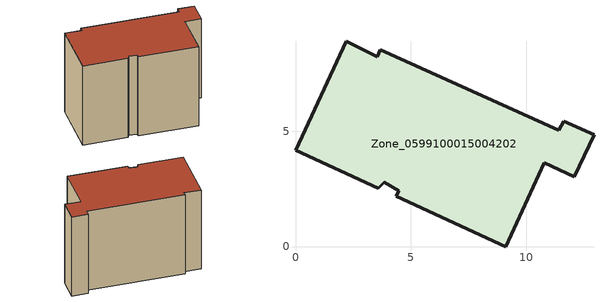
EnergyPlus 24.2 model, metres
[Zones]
Zone_0599100015004202
 floor ground (C_G): 4.48,2.41 3.84,2.78 3.58,2.53 0,4.17 2.19,8.88 3.53,8.22 3.68,8.53 11.39,5.03 11.61,5.42 12.93,4.85 12.08,3.02 10.78,3.62 9.11,0 4.37,2.17 z0.92
 wall outside (C_F): 2.19,8.88 0,4.17 3.58,2.53 3.84,2.78 4.48,2.41 4.37,2.17 9.11,0 10.78,3.62 12.08,3.02 12.93,4.85 11.61,5.42 11.39,5.03 3.68,8.53 3.53,8.22 2.19,8.88 z0.92:8.72
 roof outside (C_R): 4.48,2.41 4.37,2.17 9.11,0 10.78,3.62 12.08,3.02 12.93,4.85 11.61,5.42 11.39,5.03 3.68,8.53 3.53,8.22 2.19,8.88 0,4.17 3.58,2.53 3.84,2.78 z8.72
[BUILDING]
Pand.0599100015004202: North Axis=0; Terrain=City; Loads Convergence Tolerance Value=0.04; Temperature Convergence Tolerance Value=0.4; Solar Distribution=FullExterior; Maximum Number of Warmup Days=25; Minimum Number of Warmup Days=1
[Site:Location]
Rotterdam.The.Hague.AP_ZH_NLD Design_Conditions: Latitude=51.96; Longitude=4.45; Time Zone=1; Elevation=-4.5
[SITE:GROUNDTEMPERATURE:BUILDINGSURFACE]
18, 18, 18, 18, 18, 18, 18, 18, 18, 18, 18, 18
[MATERIAL] Thermal Absorptance=0.9; Solar Absorptance=0.7; Visible Absorptance=0.7
Name | Roughness | Thickness | Conductivity | Density | Specific Heat
G.TC.1965-1974 | MediumSmooth | 0.15 | 0.882353 | 540 | 1210
F.TC.1965-1974 | Rough | 0.3 | 0.697674 | 1920 | 840
R.TC.1965-1974 | MediumRough | 0.2 | 0.232558 | 1500 | 1000
[CONSTRUCTION]
C_G: G.TC.1965-1974
C_F: F.TC.1965-1974
C_R: R.TC.1965-1974
[ZONE]
Zone_0599100015004202: Type=1; Multiplier=1; Ceiling Height=Autocalculate; Volume=Autocalculate; Floor Area=autocalculate; Part of Total Floor Area=Yes
[ZONEINFILTRATION:DESIGNFLOWRATE]
Infil_Zone_0599100015004202: Zone or ZoneList or Space or SpaceList=Zone_0599100015004202; Schedule=AlwaysOn; Design Flow Rate Calculation Method=Flow/Area; Flow Rate per Floor Area=0.003; Constant Term Coefficient=1; Temperature Term Coefficient=0; Velocity Term Coefficient=0; Velocity Squared Term Coefficient=0
[HVACTEMPLATE:ZONE:IDEALLOADSAIRSYSTEM]
Zone_0599100015004202: Maximum Heating Supply Air Temperature=50; Minimum Cooling Supply Air Temperature=13; Maximum Heating Supply Air Humidity Ratio=0.0156; Minimum Cooling Supply Air Humidity Ratio=0.0077; Heating Limit=NoLimit; Cooling Limit=NoLimit; Dehumidification Control Type=ConstantSensibleHeatRatio; Cooling Sensible Heat Ratio=0.7; Dehumidification Setpoint=60; Humidification Control Type=None; Humidification Setpoint=30; Outdoor Air Method=None; Outdoor Air Flow Rate per Person=0.00944; Outdoor Air Flow Rate per Zone Floor Area=0; Outdoor Air Flow Rate per Zone=0; Demand Controlled Ventilation Type=None; Outdoor Air Economizer Type=NoEconomizer; Heat Recovery Type=None; Sensible Heat Recovery Effectiveness=0.7; Latent Heat Recovery Effectiveness=0.65
[ZONECONTROL:THERMOSTAT]
ThermostatControl_Zone_0599100015004202: Zone or ZoneList=Zone_0599100015004202; Control Type Schedule=DualSetpointControlType; Control 1=Thermostat_Zone_0599100015004202; Temperature Difference Between Cutout And Setpoint=0
[THERMOSTATSETPOINT:DUALSETPOINT]
Thermostat_Zone_0599100015004202: Heating Setpoint Temperature Schedule=HeatingSetpoint_Zone_0599100015004202; Cooling Setpoint Temperature Schedule=CoolingSetpoint_Zone_0599100015004202
[SCHEDULE:COMPACT]
HeatingSetpoint_Zone_0599100015004202: Through: 12/31, For: AllDays, Until: 24:00, 21
CoolingSetpoint_Zone_0599100015004202: Through: 12/31, For: AllDays, Until: 24:00, 24
DualSetpointControlType: Through: 12/31, For: AllDays, Until: 24:00, 4
AlwaysOn: Through: 12/31, For: AllDays, Until: 24:00, 1
